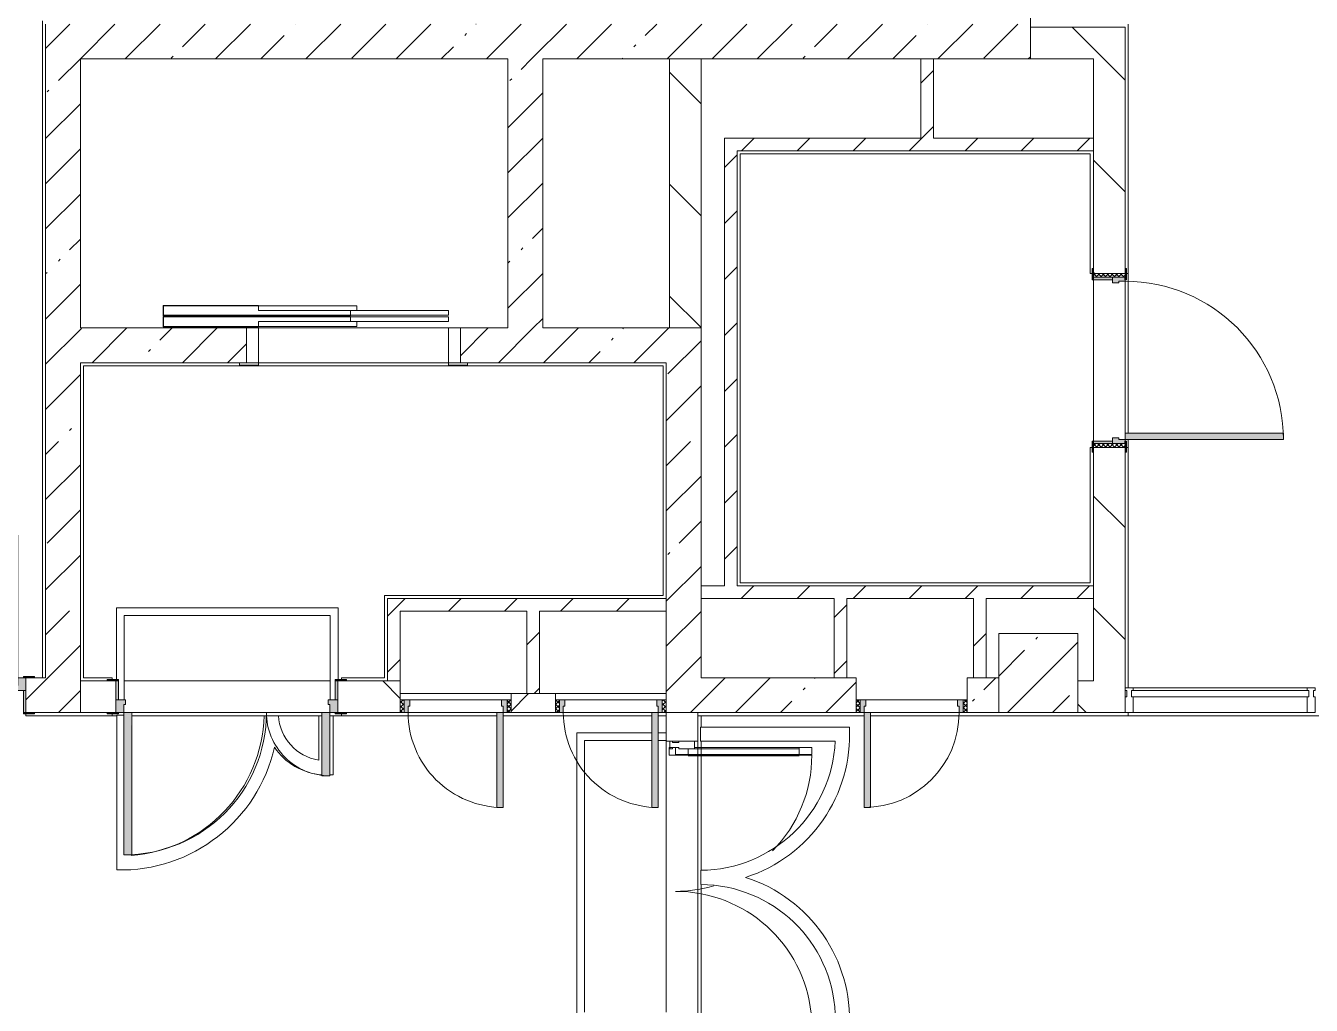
# Model space of a CAD drawing. Header units: millimetres. Extents: x -4196 to 190310, y -8553 to 29000.
# Drawn here: x 153801 to 161920, y 11550 to 17740 of the extents above; entities that cross this region are included whole.
import ezdxf

# ---------------------------------------------------------------- set-up
doc = ezdxf.new("R2010")
doc.units = ezdxf.units.MM
for name, color, linetype, lineweight, true_color in [('A-DETL-GENF-9', 7, 'Continuous', 5, 0xaaaaaa), ('A-DOOR-1', 7, 'Continuous', 5, 0xaaaaaa), ('A-DOOR-2', 7, 'Continuous', 5, 0xe2e2e2), ('A-DOOR-FRAM-1', 7, 'Continuous', 5, 0xe2e2e2), ('A-DOOR-FRAM-2', 7, 'Continuous', 5, 0xaaaaaa), ('A-FLOR-1', 7, 'Continuous', 5, 0xaaaaaa)]:
    doc.layers.add(name, color=color, linetype=linetype, lineweight=lineweight, true_color=true_color)
for name, color, linetype, lineweight in [('A-GLAZ-CURT-2', 7, 'Continuous', 5), ('A-GLAZ-CWMG-2', 7, 'Continuous', 5), ('A-WALL', 7, 'Continuous', 9), ('I-WALL-3', 7, 'Continuous', 5), ('S-COLS-2', 7, 'Continuous', 5)]:
    doc.layers.add(name, color=color, linetype=linetype, lineweight=lineweight)
pattern_1 = [(135, (59346.5, 0), (-353.5534, -353.5534), [])]
pattern_2 = [(45, (59346.5, 0), (-285.1231, 285.1231), []), (45, (59631.6, 0), (-285.1231, 285.1231), [504.031, -100.806, 16.764, -84.042])]
pattern_3 = [(45, (59346.5, 0), (-176.7767, 176.7767), [])]
pattern_4 = [(135, (1951.41, 124.685), (-14.14214, -14.14214), []), (225, (1951.41, 124.685), (14.14214, -14.14214), [])]
pattern_5 = [(45, (-171.384, 124.685), (-14.1421, 14.1421), []), (135, (-171.384, 124.685), (-14.1421, -14.1421), [])]

# ---------------------------------------------------------------- blocks, each defined once
blk = doc.blocks.new('110_Дверь_СКБ_2Ст - Д-1_л_Лестничная клетка EIS60 2-32142534-1_6_1_птичка')
at = {"layer": 'A-DOOR-2'}
for points in [[(662.5, 1010), (612.5, 1010), (612.5, 110), (662.5, 110), (662.5, 786.4)], [(-587.5, 510), (-637.5, 510), (-637.5, 110), (-587.5, 110), (-587.5, 499.2)], [(712.5, 30), (697.5, 30), (699.6, -110), (712.5, -110)]]:
    blk.add_hatch(color=256, dxfattribs=at).paths.add_polyline_path(points)
h = blk.add_hatch(color=256, dxfattribs=at)
h.paths.add_polyline_path([(662.5, 110), (662.5, 60), (652.5, 60), (652.5, 30), (712.5, 32.6), (712.5, 110)])
h.paths.add_polyline_path([(-637.5, 110), (-687.5, 110), (-687.2, 30), (-627.5, 35.6), (-627.5, 60), (-637.5, 60), (-637.5, 104.8)])
at = {"layer": 'A-DOOR-FRAM-1'}
for points in [[(-672.5, 118), (-742.5, 118), (-742.5, 110), (-672.5, 110)], [(729.9, 118), (697.5, 118), (697.5, 110), (767.5, 110), (767.5, 118)], [(-672.5, 30), (-687.5, 30), (-687.4, -110), (-672.5, -110), (-672.5, -21.5)], [(-687.4, -110), (-742.5, -110.2), (-742.5, -118), (-672.5, -118), (-674.5, -110)], [(767.5, -110), (697.5, -110), (698.9, -118), (767.5, -118)]]:
    blk.add_hatch(color=256, dxfattribs=at).paths.add_polyline_path(points)
at = {"layer": 'A-DOOR-1'}
for p, q in [((662.5, 1010), (612.5, 1010)), ((612.5, 1010), (612.5, 110)), ((662.5, 110), (662.5, 1010)), ((-637.5, 510), (-637.5, 110)), ((-587.5, 510), (-637.5, 510)), ((-587.5, 110), (-587.5, 510)), ((-637.5, 110), (-587.5, 110)), ((612.5, 110), (662.5, 110))]:
    blk.add_line(p, q, dxfattribs=at)
for centre, radius, start, end in [((662.5, 110), 900, 90, 180), ((-637.5, 110), 400, 360, 90)]:
    blk.add_arc(centre, radius, start, end, dxfattribs=at)
at = {"layer": 'A-DOOR-FRAM-2'}
for p, q in [((-672.5, 118), (-742.5, 118)), ((-742.5, 118), (-742.5, 110)), ((-742.5, 110), (-672.5, 110)), ((-637.5, 110), (-687.5, 110)), ((-687.5, 110), (-687.5, 30)), ((-672.5, 110), (-672.5, 118)), ((-637.5, 60), (-637.5, 110)), ((662.5, 110), (662.5, 60)), ((712.5, 110), (662.5, 110)), ((767.5, 118), (697.5, 118)), ((697.5, 118), (697.5, 110)), ((697.5, 110), (767.5, 110)), ((712.5, 30), (712.5, 110)), ((767.5, 110), (767.5, 118)), ((-687.5, 30), (-627.5, 30)), ((-672.5, 30), (-687.5, 30)), ((-687.5, 30), (-687.5, -110)), ((-672.5, -110), (-672.5, 30)), ((-627.5, 60), (-637.5, 60)), ((-627.5, 30), (-627.5, 60)), ((662.5, 60), (652.5, 60)), ((652.5, 60), (652.5, 30)), ((652.5, 30), (712.5, 30)), ((712.5, 30), (697.5, 30)), ((697.5, 30), (697.5, -110)), ((712.5, -110), (712.5, 30)), ((-672.5, -110), (-742.5, -110)), ((-742.5, -110), (-742.5, -118)), ((-742.5, -118), (-672.5, -118)), ((-687.5, -110), (-672.5, -110)), ((-672.5, -118), (-672.5, -110)), ((697.5, -110), (712.5, -110)), ((767.5, -110), (697.5, -110)), ((697.5, -110), (697.5, -118)), ((697.5, -118), (767.5, -118)), ((767.5, -118), (767.5, -110))]:
    blk.add_line(p, q, dxfattribs=at)
blk = doc.blocks.new('110_Дверь_СКБ_2Ст - Д-3а 1450x2100h_Лестничная клетка из коридора-32213611-1_6_1_птичка')
at = {"layer": 'A-DOOR-2'}
for points in [[(617.4, 1000), (612.5, 1000), (617.1, 100), (662.5, 100), (662.5, 1000)], [(-587.5, 500), (-637.5, 500), (-637.5, 100), (-587.5, 100), (-587.5, 492.8)], [(710, 20), (697.5, 20), (697.5, -100), (712.5, -100), (712.5, 20)]]:
    blk.add_hatch(color=256, dxfattribs=at).paths.add_polyline_path(points)
h = blk.add_hatch(color=256, dxfattribs=at)
h.paths.add_polyline_path([(707.1, 100), (662.5, 100), (660, 50), (652.5, 50), (652.5, 20), (712.5, 20), (710.2, 100)])
h.paths.add_polyline_path([(-637.5, 100), (-687.5, 100), (-687.5, 20), (-627.5, 20), (-627.5, 50), (-637.5, 50)])
at = {"layer": 'A-DOOR-FRAM-1'}
for points in [[(-687.5, 108), (-742.5, 108), (-742.5, 100), (-672.5, 100), (-672.5, 108)], [(704.1, 108), (697.5, 108), (702.6, 100), (767.5, 100), (767.5, 108), (707.1, 108)], [(-687.5, 20), (-687.5, -100), (-672.5, -100), (-672.5, 20)], [(-677.4, -100), (-742.5, -100), (-742.5, -108), (-672.5, -108), (-672.5, -100)], [(712.5, -100), (697.5, -100), (697.5, -108), (767.5, -108), (767.5, -100), (737.5, -100)]]:
    blk.add_hatch(color=256, dxfattribs=at).paths.add_polyline_path(points)
at = {"layer": 'A-DOOR-1'}
for p, q in [((662.5, 1000), (612.5, 1000)), ((612.5, 1000), (612.5, 100)), ((662.5, 100), (662.5, 1000)), ((-637.5, 500), (-637.5, 100)), ((-587.5, 500), (-637.5, 500)), ((-587.5, 100), (-587.5, 500)), ((-637.5, 100), (-587.5, 100)), ((612.5, 100), (662.5, 100))]:
    blk.add_line(p, q, dxfattribs=at)
for centre, radius, start, end in [((662.5, 100), 900, 90, 180), ((-637.5, 100), 400, 360, 90)]:
    blk.add_arc(centre, radius, start, end, dxfattribs=at)
at = {"layer": 'A-DOOR-FRAM-2'}
for p, q in [((-672.5, 108), (-742.5, 108)), ((-742.5, 108), (-742.5, 100)), ((-742.5, 100), (-672.5, 100)), ((-637.5, 100), (-687.5, 100)), ((-687.5, 100), (-687.5, 20)), ((-672.5, 100), (-672.5, 108)), ((-637.5, 50), (-637.5, 100)), ((662.5, 100), (662.5, 50)), ((712.5, 100), (662.5, 100)), ((767.5, 108), (697.5, 108)), ((697.5, 108), (697.5, 100)), ((697.5, 100), (767.5, 100)), ((712.5, 20), (712.5, 100)), ((767.5, 100), (767.5, 108)), ((-687.5, 20), (-627.5, 20)), ((-672.5, 20), (-687.5, 20)), ((-687.5, 20), (-687.5, -100)), ((-672.5, -100), (-672.5, 20)), ((-627.5, 50), (-637.5, 50)), ((-627.5, 20), (-627.5, 50)), ((662.5, 50), (652.5, 50)), ((652.5, 50), (652.5, 20)), ((652.5, 20), (712.5, 20)), ((712.5, 20), (697.5, 20)), ((697.5, 20), (697.5, -100)), ((712.5, -100), (712.5, 20)), ((-672.5, -100), (-742.5, -100)), ((-742.5, -100), (-742.5, -108)), ((-742.5, -108), (-672.5, -108)), ((-687.5, -100), (-672.5, -100)), ((-672.5, -108), (-672.5, -100)), ((697.5, -100), (712.5, -100)), ((767.5, -100), (697.5, -100)), ((697.5, -100), (697.5, -108)), ((697.5, -108), (767.5, -108)), ((767.5, -108), (767.5, -100))]:
    blk.add_line(p, q, dxfattribs=at)
blk = doc.blocks.new('110_Дверь_СКБ_1Ст_Внутренняя1 - Д-4 1100x2100h_су мгн-31800557-1_6_1_птичка')
at = {"layer": 'A-DOOR-1'}
h = blk.add_hatch(dxfattribs=at)
h.set_pattern_fill('FP_149', color=256, style=0, pattern_type=2)
h.set_pattern_definition([(135, (1751.41, 164.685), (-14.14214, -14.14214), []), (225, (1751.41, 164.685), (14.14214, -14.14214), [])])
h.paths.add_polyline_path([(562.5, 100), (537.5, 100), (537.5, -100), (562.5, -100)])
at = {"layer": 'A-DOOR-2'}
h = blk.add_hatch(color=256, dxfattribs=at)
h.paths.add_polyline_path([(537.5, 20), (537.5, 100), (512.5, 100), (512.5, 60), (502.5, 60), (502.5, 20), (522.5, 20)])
h.paths.add_polyline_path([(-477.5, 44), (-477.5, 60), (-487.5, 60), (-487.5, 100), (-512.5, 100), (-512.5, 20), (-477.5, 20)])
at = {"layer": 'A-DOOR-FRAM-1'}
for points in [[(512.5, 120), (512.5, 1100), (472.5, 1100), (472.5, 100), (512.5, 100), (512.5, 111.4)], [(-497.5, 100), (-497.5, 108), (-567.5, 108), (-567.5, 100), (-512.5, 100)], [(592.5, 108), (522.5, 108), (522.5, 100), (592.5, 100)], [(-497.5, 20), (-512.5, 20), (-512.5, -100), (-497.5, -100)], [(537.5, 20), (522.5, 20), (522.5, -100), (537.5, -100)], [(-497.5, -100), (-567.5, -100), (-567.5, -108), (-497.5, -108)], [(592.5, -108), (592.5, -100), (522.5, -100), (522.5, -108), (562.5, -108)]]:
    blk.add_hatch(color=256, dxfattribs=at).paths.add_polyline_path(points)
at = {"layer": 'A-DOOR-FRAM-2'}
h = blk.add_hatch(dxfattribs=at)
h.set_pattern_fill('FP_150', color=256, style=0, pattern_type=2)
h.set_pattern_definition([(45, (-371.384, 164.685), (-14.1421, 14.1421), []), (135, (-371.384, 164.685), (-14.1421, -14.1421), [])])
h.paths.add_polyline_path([(-512.5, -100), (-512.5, 100), (-537.5, 100), (-537.5, -100)])
at = {"layer": 'A-DOOR-1'}
for p, q in [((512.5, 1100), (472.5, 1100)), ((472.5, 1100), (472.5, 100)), ((512.5, 100), (512.5, 1100)), ((472.5, 100), (512.5, 100))]:
    blk.add_line(p, q, dxfattribs=at)
blk.add_arc((512.5, 100), 1000, 90, 180, dxfattribs=at)
at = {"layer": 'A-DOOR-FRAM-2'}
for p, q in [((-497.5, 108), (-567.5, 108)), ((-567.5, 108), (-567.5, 100)), ((-567.5, 100), (-497.5, 100)), ((-512.5, 100), (-537.5, 100)), ((-537.5, 100), (-537.5, -100)), ((-487.5, 100), (-512.5, 100)), ((-512.5, 100), (-512.5, 20)), ((-512.5, -100), (-512.5, 100)), ((-497.5, 100), (-512.5, 100)), ((-512.5, 100), (-512.5, 99)), ((-512.5, 99), (-497.5, 99)), ((-497.5, 100), (-497.5, 108)), ((-497.5, 99), (-497.5, 100)), ((-487.5, 60), (-487.5, 100)), ((512.5, 100), (512.5, 60)), ((537.5, 100), (512.5, 100)), ((592.5, 108), (522.5, 108)), ((522.5, 108), (522.5, 100)), ((537.5, 100), (522.5, 100)), ((522.5, 100), (522.5, 99)), ((522.5, 100), (592.5, 100)), ((522.5, 99), (537.5, 99)), ((537.5, 20), (537.5, 100)), ((562.5, 100), (537.5, 100)), ((537.5, 100), (537.5, -100)), ((537.5, 99), (537.5, 100)), ((562.5, -100), (562.5, 100)), ((592.5, 100), (592.5, 108)), ((-512.5, 20), (-477.5, 20)), ((-497.5, 20), (-512.5, 20)), ((-512.5, 20), (-512.5, -100)), ((-497.5, -100), (-497.5, 20)), ((-477.5, 60), (-487.5, 60)), ((-477.5, 20), (-477.5, 60)), ((512.5, 60), (502.5, 60)), ((502.5, 60), (502.5, 20)), ((502.5, 20), (537.5, 20)), ((537.5, 20), (522.5, 20)), ((522.5, 20), (522.5, -100)), ((537.5, -100), (537.5, 20)), ((-497.5, -100), (-567.5, -100)), ((-567.5, -100), (-567.5, -108)), ((-567.5, -108), (-497.5, -108)), ((-537.5, -100), (-512.5, -100)), ((-512.5, -100), (-497.5, -100)), ((-497.5, -108), (-497.5, -100)), ((522.5, -100), (537.5, -100)), ((592.5, -100), (522.5, -100)), ((522.5, -100), (522.5, -108)), ((522.5, -108), (592.5, -108)), ((537.5, -100), (562.5, -100)), ((592.5, -108), (592.5, -100))]:
    blk.add_line(p, q, dxfattribs=at)
blk = doc.blocks.new('110_Дверь_СКБ_1Ст - д-18 700x2100h_Технический шкаф ЭОМ и СС-23279316-1_6_1_птичка')
at = {"layer": 'A-DOOR-1'}
h = blk.add_hatch(dxfattribs=at)
h.set_pattern_fill('FP_177', color=256, style=0, pattern_type=2)
h.set_pattern_definition([(135, (1951.41, 174.685), (-14.14214, -14.14214), []), (225, (1951.41, 174.685), (14.14214, -14.14214), [])])
h.paths.add_polyline_path([(337.5, 110), (337.5, 30), (362.5, 30), (362.5, 110)])
at = {"layer": 'A-DOOR-2'}
h = blk.add_hatch(color=256, dxfattribs=at)
h.paths.add_polyline_path([(-312.5, 110), (-312.5, 30), (-277.5, 30), (-277.5, 70), (-287.5, 70), (-287.5, 110), (-297.5, 110)])
h.paths.add_polyline_path([(322.5, 110), (312.5, 110), (312.5, 70), (302.5, 70), (302.5, 30), (337.5, 30), (337.5, 110)])
at = {"layer": 'A-DOOR-FRAM-1'}
blk.add_hatch(color=256, dxfattribs=at).paths.add_polyline_path([(272.5, 710), (272.5, 110), (312.5, 110), (312.5, 710)])
at = {"layer": 'A-DOOR-FRAM-2'}
h = blk.add_hatch(dxfattribs=at)
h.set_pattern_fill('FP_178', color=256, style=0, pattern_type=2)
h.set_pattern_definition([(45, (-171.384, 174.685), (-14.1421, 14.1421), []), (135, (-171.384, 174.685), (-14.1421, -14.1421), [])])
h.paths.add_polyline_path([(-337.5, 110), (-337.5, 30), (-312.5, 30), (-312.5, 110)])
at = {"layer": 'A-DOOR-1'}
for p, q in [((312.5, 710), (272.5, 710)), ((272.5, 710), (272.5, 110)), ((312.5, 110), (312.5, 710)), ((272.5, 110), (312.5, 110))]:
    blk.add_line(p, q, dxfattribs=at)
blk.add_arc((312.5, 110), 600, 90, 180, dxfattribs=at)
at = {"layer": 'A-DOOR-FRAM-2'}
for p, q in [((-312.5, 110), (-337.5, 110)), ((-337.5, 110), (-337.5, 30)), ((-287.5, 110), (-312.5, 110)), ((-312.5, 110), (-312.5, 30)), ((-312.5, 30), (-312.5, 110)), ((-287.5, 70), (-287.5, 110)), ((-287.5, 110), (272.5, 110)), ((312.5, 110), (312.5, 70)), ((337.5, 110), (312.5, 110)), ((337.5, 30), (337.5, 110)), ((362.5, 110), (337.5, 110)), ((337.5, 110), (337.5, 30)), ((362.5, 30), (362.5, 110)), ((-337.5, 30), (-312.5, 30)), ((-312.5, 30), (-277.5, 30)), ((-277.5, 70), (-287.5, 70)), ((-277.5, 30), (-277.5, 70)), ((302.5, 30), (-277.5, 30)), ((312.5, 70), (302.5, 70)), ((302.5, 70), (302.5, 30)), ((302.5, 30), (337.5, 30)), ((337.5, 30), (362.5, 30))]:
    blk.add_line(p, q, dxfattribs=at)
blk = doc.blocks.new('110_Дверь_СКБ_1Ст - д-18п 700x2100h_Технический шкаф ЭОМ и СС 2-32193184-1_6_1_птичка')
at = {"layer": 'A-DOOR-1'}
h = blk.add_hatch(dxfattribs=at)
h.set_pattern_fill('FP_179', color=256, style=0, pattern_type=2)
h.set_pattern_definition(pattern_4)
h.paths.add_polyline_path([(337.5, 60), (337.5, -20), (362.5, -20), (362.5, 60)])
at = {"layer": 'A-DOOR-2'}
h = blk.add_hatch(color=256, dxfattribs=at)
h.paths.add_polyline_path([(312.5, 60), (312.5, 20), (302.5, 20), (302.5, -20), (337.5, -20), (337.5, 60), (322.5, 60)])
h.paths.add_polyline_path([(-287.5, 60), (-312.5, 60), (-312.5, -20), (-277.5, -20), (-277.5, 20), (-287.5, 20)])
at = {"layer": 'A-DOOR-FRAM-1'}
blk.add_hatch(color=256, dxfattribs=at).paths.add_polyline_path([(-247.5, 660), (-287.5, 660), (-287.5, 60), (-247.5, 60), (-247.5, 558.7)])
at = {"layer": 'A-DOOR-FRAM-2'}
h = blk.add_hatch(dxfattribs=at)
h.set_pattern_fill('FP_180', color=256, style=0, pattern_type=2)
h.set_pattern_definition(pattern_5)
h.paths.add_polyline_path([(-337.5, 60), (-337.5, -20), (-312.5, -20), (-312.5, 60)])
at = {"layer": 'A-DOOR-1'}
for p, q in [((-287.5, 660), (-287.5, 60)), ((-247.5, 660), (-287.5, 660)), ((-247.5, 60), (-247.5, 660)), ((-287.5, 60), (-247.5, 60))]:
    blk.add_line(p, q, dxfattribs=at)
blk.add_arc((-287.5, 60), 600, 360, 90, dxfattribs=at)
at = {"layer": 'A-DOOR-FRAM-2'}
for p, q in [((-312.5, 60), (-337.5, 60)), ((-337.5, 60), (-337.5, -20)), ((-287.5, 60), (-312.5, 60)), ((-312.5, 60), (-312.5, -20)), ((-312.5, -20), (-312.5, 60)), ((-287.5, 20), (-287.5, 60)), ((-277.5, 20), (-287.5, 20)), ((-277.5, -20), (-277.5, 20)), ((-247.5, 60), (312.5, 60)), ((312.5, 20), (302.5, 20)), ((302.5, 20), (302.5, -20)), ((312.5, 60), (312.5, 20)), ((337.5, 60), (312.5, 60)), ((337.5, -20), (337.5, 60)), ((362.5, 60), (337.5, 60)), ((337.5, 60), (337.5, -20)), ((362.5, -20), (362.5, 60)), ((-337.5, -20), (-312.5, -20)), ((-312.5, -20), (-277.5, -20)), ((302.5, -20), (-277.5, -20)), ((302.5, -20), (337.5, -20)), ((337.5, -20), (362.5, -20))]:
    blk.add_line(p, q, dxfattribs=at)
blk = doc.blocks.new('110_Дверь_СКБ_1Ст - д-18п 700x2100h_Технический шкаф ЭОМ и СС 2-V138-1_6_1_птичка')
at = {"layer": 'A-DOOR-1'}
h = blk.add_hatch(dxfattribs=at)
h.set_pattern_fill('FP_179', color=256, style=0, pattern_type=2)
h.set_pattern_definition(pattern_4)
h.paths.add_polyline_path([(337.5, 60), (337.5, -20), (362.5, -20), (362.5, 60)])
at = {"layer": 'A-DOOR-2'}
h = blk.add_hatch(color=256, dxfattribs=at)
h.paths.add_polyline_path([(-287.5, 60), (-312.5, 60), (-312.5, -20), (-277.5, -20), (-277.5, 20), (-287.5, 20)])
h.paths.add_polyline_path([(312.5, 60), (312.5, 20), (302.5, 20), (302.5, -20), (337.5, -20), (337.5, 60), (322.5, 60)])
at = {"layer": 'A-DOOR-FRAM-1'}
blk.add_hatch(color=256, dxfattribs=at).paths.add_polyline_path([(-287.5, 660), (-287.5, 60), (-247.5, 60), (-247.5, 660)])
at = {"layer": 'A-DOOR-FRAM-2'}
h = blk.add_hatch(dxfattribs=at)
h.set_pattern_fill('FP_180', color=256, style=0, pattern_type=2)
h.set_pattern_definition(pattern_5)
h.paths.add_polyline_path([(-337.5, 60), (-337.5, -20), (-312.5, -20), (-312.5, 60)])
at = {"layer": 'A-DOOR-1'}
for p, q in [((-287.5, 660), (-287.5, 60)), ((-247.5, 660), (-287.5, 660)), ((-247.5, 60), (-247.5, 660)), ((-287.5, 60), (-247.5, 60))]:
    blk.add_line(p, q, dxfattribs=at)
blk.add_arc((-287.5, 60), 600, 360, 90, dxfattribs=at)
at = {"layer": 'A-DOOR-FRAM-2'}
for p, q in [((-312.5, 60), (-337.5, 60)), ((-337.5, 60), (-337.5, -20)), ((-287.5, 60), (-312.5, 60)), ((-312.5, 60), (-312.5, -20)), ((-312.5, -20), (-312.5, 60)), ((-287.5, 20), (-287.5, 60)), ((-277.5, 20), (-287.5, 20)), ((-277.5, -20), (-277.5, 20)), ((-247.5, 60), (312.5, 60)), ((312.5, 20), (302.5, 20)), ((302.5, 20), (302.5, -20)), ((312.5, 60), (312.5, 20)), ((337.5, 60), (312.5, 60)), ((337.5, -20), (337.5, 60)), ((362.5, 60), (337.5, 60)), ((337.5, 60), (337.5, -20)), ((362.5, -20), (362.5, 60)), ((-337.5, -20), (-312.5, -20)), ((-312.5, -20), (-277.5, -20)), ((302.5, -20), (-277.5, -20)), ((302.5, -20), (337.5, -20)), ((337.5, -20), (362.5, -20))]:
    blk.add_line(p, q, dxfattribs=at)
blk = doc.blocks.new('Прямоугольный импост - Импост структурный с накладкой - 160мм Темный-V114-1_6_1_птичка')
at = {"layer": 'A-GLAZ-CWMG-2'}
for p, q in [((-50, 0), (-50, 17)), ((-50, 17), (0, 17)), ((-40, 0), (-50, 0)), ((-40, -40), (-40, 0)), ((0, 0), (-10, 0)), ((-10, 0), (-10, -40)), ((0, 17), (0, 0)), ((-50, -140), (-50, -40)), ((-50, -40), (-40, -40)), ((-10, -40), (0, -40)), ((0, -40), (0, -140)), ((0, -140), (-50, -140))]:
    blk.add_line(p, q, dxfattribs=at)
blk = doc.blocks.new('Системная панель - Стекло - 40мм-32352614-1_6_1_птичка')
at = {"layer": 'A-GLAZ-CURT-2'}
for p, q in [((560.5, 40), (-560.5, 40)), ((-560.5, 40), (-560.5, 0)), ((560.5, 0), (560.5, 40)), ((-560.5, 0), (560.5, 0))]:
    blk.add_line(p, q, dxfattribs=at)
blk = doc.blocks.new('Прямоугольный импост - Импост структурный с накладкой - 160мм Темный-32352612-1_6_1_птичка')
at = {"layer": 'A-GLAZ-CWMG-2'}
for p, q in [((101448, 13557), (102549, 13557)), ((101448, 13400), (102549, 13400))]:
    blk.add_line(p, q, dxfattribs=at)
blk = doc.blocks.new('Прямоугольный импост - Импост структурный с накладкой - 160мм Темный-V116-1_6_1_птичка')
at = {"layer": 'A-GLAZ-CWMG-2'}
for p, q in [((-25, 0), (-25, 17)), ((-25, 17), (25, 17)), ((-15, 0), (-25, 0)), ((-15, -40), (-15, 0)), ((25, 0), (15, 0)), ((15, 0), (15, -40)), ((25, 17), (25, 0)), ((-25, -140), (-25, -40)), ((-25, -40), (-15, -40)), ((15, -40), (25, -40)), ((25, -40), (25, -140)), ((25, -140), (-25, -140))]:
    blk.add_line(p, q, dxfattribs=at)
blk = doc.blocks.new('BSC_Колонна _Прямоугольная - 500х500-17857564-1_6_1_птичка')
at = {"layer": 'S-COLS-2'}
h = blk.add_hatch(dxfattribs=at)
h.set_pattern_fill('FP_205', color=256, style=0, pattern_type=2)
h.set_pattern_definition([(45, (-100850, -13650), (-285.1231, 285.1231), []), (45, (-100564.88, -13650), (-285.1231, 285.1231), [504.031, -100.806, 16.764, -84.042])])
h.paths.add_polyline_path([(250, -250), (250, 250), (-250, 250), (-250, -250)])
for p, q in [((250, 250), (-250, 250)), ((-250, 250), (-250, -250)), ((250, -250), (250, 250)), ((-250, -250), (250, -250))]:
    blk.add_line(p, q, dxfattribs=at)
blk = doc.blocks.new('DOR_Дверь лифта - 1350х2050h-19118285-1_6_1_птичка')
at = {"layer": 'A-DOOR-1'}
for p, q in [((-600, 125), (-720, 125)), ((-720, 125), (-720, 110)), ((-720, 110), (-600, 110)), ((-675, 110), (-675, -110)), ((-600, 110), (-675, 110)), ((-600, 110), (-600, 125)), ((600, 110), (-600, 110)), ((-600, 110), (-600, -110)), ((720, 125), (600, 125)), ((600, 125), (600, 110)), ((600, -110), (600, 110)), ((675, 110), (600, 110)), ((600, 110), (720, 110)), ((675, -110), (675, 110)), ((720, 110), (720, 125)), ((-675, -110), (-600, -110)), ((-600, -110), (600, -110)), ((-600, -150), (-600, -180)), ((20, -150), (-600, -150)), ((-20, -120), (-20, -150)), ((600, -120), (-20, -120)), ((-20, -150), (600, -150)), ((20, -180), (20, -150)), ((600, -110), (675, -110)), ((600, -150), (600, -120)), ((-600, -180), (20, -180)), ((-600, -190), (-600, -220)), ((20, -190), (-600, -190)), ((-600, -220), (20, -220)), ((-20, -220), (-20, -250)), ((600, -220), (-20, -220)), ((20, -220), (20, -190)), ((600, -250), (600, -220)), ((-20, -250), (600, -250))]:
    blk.add_line(p, q, dxfattribs=at)
at = {"layer": 'A-DOOR-FRAM-2'}
for p, q in [((600, -117), (600, -120)), ((1203, -117), (600, -117)), ((600, -120), (1200, -120)), ((1200, -120), (1200, -180)), ((1203, -183), (1203, -117)), ((1200, -180), (20, -180)), ((20, -180), (20, -183)), ((20, -183), (1203, -183)), ((1203, -187), (20, -187)), ((20, -187), (20, -190)), ((20, -190), (1200, -190)), ((1200, -190), (1200, -250)), ((1203, -253), (1203, -187)), ((600, -250), (600, -253)), ((1200, -250), (600, -250)), ((600, -253), (1203, -253))]:
    blk.add_line(p, q, dxfattribs=at)
blk = doc.blocks.new('Дверь_Витражная_остекление_ - ВВ-7 остекление-32349468-1_6_1_птичка')
at = {"layer": 'A-DETL-GENF-9'}
for p, q in [((-815, -20), (-860, -20)), ((-860, -177.2), (-860, -20)), ((-815, -20), (-860, -20)), ((-860, -20), (-860, -177.2)), ((-815, -177.2), (-815, -20)), ((-815, -177.2), (-815, -20)), ((865, -880), (865, -20)), ((865, -20), (865, -880)), ((-860, -100), (-815, -100)), ((-850, -177.2), (-850, -100)), ((-806, -177.2), (-806, -100)), ((856, -800), (856, -100)), ((900, -100), (865, -100)), ((900, -800), (900, -140)), ((910, -880), (910, -140)), ((910, -880), (910, -140)), ((910, -800), (865, -800)), ((910, -880), (865, -880)), ((865, -880), (910, -880))]:
    blk.add_line(p, q, dxfattribs=at)
at = {"layer": 'A-DOOR-1'}
for p, q in [((-910, 20), (-860, 20)), ((-910, -20), (-910, 20)), ((-860, 20), (-860, -20)), ((860, 20), (910, 20)), ((860, -20), (860, 20)), ((910, 20), (910, -20)), ((-860, -20), (-910, -20)), ((-860, -177.2), (-860, -20)), ((860, -880), (860, -20)), ((910, -20), (860, -20))]:
    blk.add_line(p, q, dxfattribs=at)
for centre, start, end in [((-860, -20), 275.98464, 0), ((860, -20), 180, 196.28645), ((860, -20), 225.39227, 270)]:
    blk.add_arc(centre, 860, start, end, dxfattribs=at)
blk = doc.blocks.new('Прямоугольный импост - Импост структурный с накладкой - 160мм Темный-32348142-1_6_1_птичка')
at = {"layer": 'A-GLAZ-CWMG-2'}
for p, q in [((0, 17), (-50, 17)), ((-50, 17), (-50, 0)), ((-50, 0), (-40, 0)), ((-40, 0), (-40, -40)), ((-10, -40), (-10, 0)), ((-10, 0), (0, 0)), ((0, 0), (0, 17)), ((-40, -40), (-50, -40)), ((-50, -40), (-50, -140)), ((0, -40), (-10, -40)), ((0, -140), (0, -40)), ((-50, -140), (0, -140))]:
    blk.add_line(p, q, dxfattribs=at)

msp = doc.modelspace()

# ---------------------------------------------------------------- hatches: boundary and pattern name
at = {"layer": 'I-WALL-3'}
h = msp.add_hatch(dxfattribs=at)
h.set_pattern_fill('FP_97', color=256, style=0, pattern_type=2)
h.set_pattern_definition(pattern_2)
h.paths.add_polyline_path([(154029.2, 13620), (154146.5, 13620), (154146.5, 17750), (153926.5, 17750), (153926.5, 13620)])
h = msp.add_hatch(dxfattribs=at)
h.set_pattern_fill('FP_97', color=256, style=0, pattern_type=2)
h.set_pattern_definition(pattern_2)
h.paths.add_polyline_path([(160146.5, 17530), (160146.5, 17750), (154146.5, 17750), (154146.5, 17530), (159926.5, 17530)])
h = msp.add_hatch(dxfattribs=at)
h.set_pattern_fill('FP_115', color=256, style=0, pattern_type=2)
h.set_pattern_definition(pattern_1)
h.paths.add_polyline_path([(160544.5, 17530), (160744.5, 17530), (160744.5, 17730), (160146.5, 17730), (160146.5, 17530), (160535.5, 17530)])
h = msp.add_hatch(dxfattribs=at)
h.set_pattern_fill('FP_97', color=256, style=0, pattern_type=2)
h.set_pattern_definition(pattern_2)
h.paths.add_polyline_path([(156846.5, 15830), (157066.5, 15830), (157066.5, 17530), (156846.5, 17530), (156846.5, 16743)])
h = msp.add_hatch(dxfattribs=at)
h.set_pattern_fill('FP_115', color=256, style=0, pattern_type=2)
h.set_pattern_definition(pattern_1)
h.paths.add_polyline_path([(158066.5, 15830), (158066.5, 17530), (157866.5, 17530), (157866.5, 15830)])
h = msp.add_hatch(dxfattribs=at)
h.set_pattern_fill('FP_114', color=256, style=0, pattern_type=2)
h.set_pattern_definition(pattern_3)
h.paths.add_polyline_path([(159534.5, 17030), (159534.5, 17530), (159454.5, 17530), (159454.5, 17030)])
h = msp.add_hatch(dxfattribs=at)
h.set_pattern_fill('FP_115', color=256, style=0, pattern_type=2)
h.set_pattern_definition(pattern_1)
h.paths.add_polyline_path([(160544.5, 13600), (160744.5, 13600), (160744.5, 15075), (160544.5, 15075), (160544.5, 14000)])
h.paths.add_polyline_path([(160544.5, 16175), (160744.5, 16175), (160744.5, 17530), (160544.5, 17530), (160544.5, 16205)])
h = msp.add_hatch(dxfattribs=at)
h.set_pattern_fill('FP_114', color=256, style=0, pattern_type=2)
h.set_pattern_definition(pattern_3)
h.paths.add_polyline_path([(158214.5, 14200), (158294.5, 14200), (158294.5, 17030), (158214.5, 17030), (158214.5, 14220)])
h = msp.add_hatch(dxfattribs=at)
h.set_pattern_fill('FP_114', color=256, style=0, pattern_type=2)
h.set_pattern_definition(pattern_3)
h.paths.add_polyline_path([(160544.5, 16950), (160544.5, 17030), (158294.5, 17030), (158294.5, 16950), (160535.5, 16950)])
h = msp.add_hatch(dxfattribs=at)
h.set_pattern_fill('FP_97', color=256, style=0, pattern_type=2)
h.set_pattern_definition(pattern_2)
h.paths.add_polyline_path([(156846.5, 15610), (157846.5, 15610), (157846.5, 15830), (156546.5, 15830), (156546.5, 15610), (156817.6, 15610)])
h.paths.add_polyline_path([(154767, 15610), (155196.5, 15610), (155196.5, 15830), (154146.5, 15830), (154146.5, 15610), (154726.4, 15610)])
h = msp.add_hatch(dxfattribs=at)
h.set_pattern_fill('FP_97', color=256, style=0, pattern_type=2)
h.set_pattern_definition(pattern_2)
h.paths.add_polyline_path([(158066.5, 13620), (158066.5, 15830), (157846.5, 15830), (157846.5, 13620)])
h = msp.add_hatch(dxfattribs=at)
h.set_pattern_fill('FP_114', color=256, style=0, pattern_type=2)
h.set_pattern_definition(pattern_3)
h.paths.add_polyline_path([(159866.5, 14120), (160544.5, 14120), (160544.5, 14200), (158066.5, 14200), (158066.5, 14120), (159786.5, 14120)])
h = msp.add_hatch(dxfattribs=at)
h.set_pattern_fill('FP_114', color=256, style=0, pattern_type=2)
h.set_pattern_definition(pattern_3)
h.paths.add_polyline_path([(156166.5, 13600), (156166.5, 14120), (156086.5, 14120), (156086.5, 13600)])
h = msp.add_hatch(dxfattribs=at)
h.set_pattern_fill('FP_114', color=256, style=0, pattern_type=2)
h.set_pattern_definition(pattern_3)
h.paths.add_polyline_path([(157066.5, 14040), (157846.5, 14040), (157846.5, 14120), (156166.5, 14120), (156166.5, 14040), (157046.5, 14040)])
h = msp.add_hatch(dxfattribs=at)
h.set_pattern_fill('FP_114', color=256, style=0, pattern_type=2)
h.set_pattern_definition(pattern_3)
h.paths.add_polyline_path([(158986.5, 13620), (158986.5, 14120), (158906.5, 14120), (158906.5, 13620)])
h = msp.add_hatch(dxfattribs=at)
h.set_pattern_fill('FP_114', color=256, style=0, pattern_type=2)
h.set_pattern_definition(pattern_3)
h.paths.add_polyline_path([(159866.5, 13620), (159866.5, 14120), (159786.5, 14120), (159786.5, 13620)])
h = msp.add_hatch(dxfattribs=at)
h.set_pattern_fill('FP_114', color=256, style=0, pattern_type=2)
h.set_pattern_definition(pattern_3)
h.paths.add_polyline_path([(157046.5, 13520), (157046.5, 14040), (156966.5, 14040), (156966.5, 13520)])
h = msp.add_hatch(dxfattribs=at)
h.set_pattern_fill('FP_97', color=256, style=0, pattern_type=2)
h.set_pattern_definition(pattern_2)
h.paths.add_polyline_path([(154029.2, 13400), (154146.5, 13400), (154146.5, 13620), (153801.5, 13620), (153801.5, 13400), (153926.5, 13400)])
h.paths.add_polyline_path([(152156.5, 13400), (152401.5, 13400), (152396.5, 13620), (152156.5, 13620)])
h = msp.add_hatch(dxfattribs=at)
h.set_pattern_fill('FP_115', color=256, style=0, pattern_type=2)
h.set_pattern_definition(pattern_1)
h.paths.add_polyline_path([(156066.5, 13400), (156166.5, 13400), (156166.5, 13600), (155771.5, 13600), (155771.5, 13400), (155888.1, 13400)])
h.paths.add_polyline_path([(154316.5, 13400), (154371.5, 13400), (154371.5, 13600), (154146.5, 13600), (154146.5, 13400), (154265.8, 13400)])
h = msp.add_hatch(dxfattribs=at)
h.set_pattern_fill('FP_97', color=256, style=0, pattern_type=2)
h.set_pattern_definition(pattern_2)
h.paths.add_polyline_path([(159786.5, 13400), (159946.5, 13400), (159946.5, 13620), (159746.5, 13620), (159746.5, 13400)])
h.paths.add_polyline_path([(158676.6, 13400), (159046.5, 13400), (159046.5, 13620), (157846.5, 13620), (157846.5, 13400), (158079.4, 13400)])
h = msp.add_hatch(dxfattribs=at)
h.set_pattern_fill('FP_115', color=256, style=0, pattern_type=2)
h.set_pattern_definition(pattern_1)
h.paths.add_polyline_path([(169896.5, 13400), (169896.5, 13600), (169175.5, 13600), (169176.5, 13400), (169830.3, 13400)])
h.paths.add_polyline_path([(164896.5, 13400), (164896.5, 13600), (164746.5, 13600), (164746.5, 13400), (164876.5, 13400)])
h.paths.add_polyline_path([(165396.5, 13400), (165956.5, 13400), (165956.5, 13600), (165396.5, 13600)])
h.paths.add_polyline_path([(160524.5, 13400), (160744.5, 13400), (160744.5, 13600), (160446.5, 13600), (160446.5, 13400)])
h = msp.add_hatch(dxfattribs=at)
h.set_pattern_fill('FP_167', color=256, style=0, pattern_type=2)
h.set_pattern_definition([(45, (59346.5, 0), (-427.6843, 427.6843), []), (45, (59631.6, 0), (-427.6843, 427.6843), [])])
h.paths.add_polyline_path([(157146.5, 13400), (157146.5, 13520), (156866.5, 13520), (156866.5, 13400), (157046.5, 13400)])
h = msp.add_hatch(dxfattribs=at)
h.set_pattern_fill('FP_115', color=256, style=0, pattern_type=2)
h.set_pattern_definition(pattern_1)
h.paths.add_polyline_path([(158046.5, 10600), (158046.5, 11320), (157846.5, 11320), (157846.5, 10600)])
h.paths.add_polyline_path([(158046.5, 13220), (158046.5, 13400), (157846.5, 13400), (157846.5, 13220), (157962.9, 13220)])

# ---------------------------------------------------------------- linework, layer by layer
at = {"layer": 'A-FLOR-1'}
for p, q in [((153906.5, 13620), (153906.5, 17770.5)), ((160764.5, 17750), (160764.5, 15165)), ((160524.5, 16930), (158314.5, 16930)), ((158314.5, 16930), (158314.5, 14220)), ((160524.5, 16175), (160524.5, 16930)), ((160535.5, 16175), (160524.5, 16175)), ((160764.5, 16175), (160752.5, 16175)), ((157826.5, 15590), (154166.5, 15590)), ((154166.5, 15590), (154166.5, 13620)), ((157826.5, 14140), (157826.5, 15590)), ((160764.5, 15125), (160764.5, 13557)), ((160524.5, 14220), (160524.5, 15075)), ((160524.5, 15075), (160535.5, 15075)), ((160752.5, 15075), (160764.5, 15075)), ((158314.5, 14220), (160524.5, 14220)), ((156066.5, 13620), (156066.5, 14140)), ((156066.5, 14140), (157826.5, 14140)), ((154374, 14062.1), (154374, 13608)), ((155774, 14062.1), (154374, 14062.1)), ((155774, 13608), (155774, 14062.1)), ((154424, 13480), (154424, 14012.1)), ((154424, 14012.1), (155724, 14012.1)), ((155724, 14012.1), (155724, 13480)), ((154166.5, 13620), (154346.5, 13620)), ((154346.5, 13620), (154346.5, 13608)), ((155796.5, 13620), (156066.5, 13620)), ((155796.5, 13608), (155796.5, 13620)), ((160764.5, 13400), (160764.5, 13380)), ((153801.5, 13380), (153801.5, 13392)), ((154377.2, 13380), (153801.5, 13380)), ((154346.5, 13392), (154346.5, 13380)), ((154421.5, 13383), (154376.9, 13383)), ((154376.9, 13383), (154376.9, 12405.3)), ((155671.5, 13380), (154471.5, 13380)), ((155397.2, 13379.5), (155306.3, 13379.5)), ((155651.5, 13380), (155651.5, 13099.1)), ((156776.5, 13380), (155721.5, 13380)), ((155743.3, 13007.2), (155743.3, 13380)), ((155796.5, 13380), (155796.5, 13392)), ((157756.5, 13380), (156817.6, 13380)), ((157846.5, 13380), (157796.5, 13380)), ((159096.5, 13380), (158046.5, 13380)), ((158066.5, 13308), (158066.5, 13380)), ((159136.5, 13380), (163018.1, 13380)), ((157281.2, 13272.2), (157281.2, 11457.1)), ((157756.5, 13272.2), (157281.2, 13272.2)), ((157846.5, 13272.2), (157796.5, 13272.2)), ((159003.3, 13308.4), (158063.2, 13308.4)), ((158063.2, 13308.4), (158063.2, 13218.4)), ((157331.2, 11507.1), (157331.2, 13222.2)), ((157331.2, 13222.2), (157756.5, 13222.2)), ((157796.5, 13222.2), (157846.5, 13222.2)), ((158063.2, 13218.4), (158913.7, 13218.4)), ((158066.5, 12403.5), (158066.5, 13218.4)), ((158064.2, 12403.4), (158064.2, 12313.3)), ((158066.5, 11498.4), (158066.5, 12313.2))]:
    msp.add_line(p, q, dxfattribs=at)
for centre, radius, start, end in [((154401.5, 13400), 905, 274.14371, 358.70203), ((155701.5, 13400), 305, 183.85394, 260.56466), ((158059.6, 13258.4), 945, 287.75279, 3.03294), ((154401.5, 13400), 995, 268.58294, 347.32946), ((155701.5, 13400), 395, 213.54048, 265.63343), ((158059.6, 13258.4), 855, 270.31209, 357.31852), ((155701.5, 13400), 395, 272.90796, 276.07108), ((158059.6, 11458.4), 945, 356.96706, 72.24721), ((158059.6, 11458.4), 855, 2.68148, 89.68791)]:
    msp.add_arc(centre, radius, start, end, dxfattribs=at)
at = {"layer": 'A-WALL'}
for p, q in [((158066.5, 17530), (157866.5, 17530)), ((159534.5, 17530), (159454.5, 17530)), ((160544.5, 16950), (160544.5, 17030)), ((158066.5, 14200), (158066.5, 14120)), ((160544.5, 14120), (160544.5, 14200)), ((157846.5, 14040), (157846.5, 14120)), ((156086.5, 13600), (156166.5, 13600)), ((158906.5, 13620), (158986.5, 13620)), ((159786.5, 13620), (159866.5, 13620)), ((156966.5, 13520), (157046.5, 13520))]:
    msp.add_line(p, q, dxfattribs=at)
at = {"layer": 'I-WALL-3'}
for p, q in [((160146.5, 20754), (160146.5, 17530)), ((153926.5, 17750), (153926.5, 13620)), ((160744.5, 17730), (160146.5, 17730)), ((160744.5, 16205), (160744.5, 17730)), ((154146.5, 15830), (154146.5, 17530)), ((154146.5, 17530), (156846.5, 17530)), ((156846.5, 17530), (156846.5, 15830)), ((157066.5, 17530), (157866.5, 17530)), ((157066.5, 15830), (157066.5, 17530)), ((157866.5, 17530), (157866.5, 15830)), ((158066.5, 17530), (159454.5, 17530)), ((158066.5, 14200), (158066.5, 17530)), ((159454.5, 17530), (159454.5, 17030)), ((159534.5, 17530), (160544.5, 17530)), ((159534.5, 17030), (159534.5, 17530)), ((160544.5, 17530), (160544.5, 17030)), ((159454.5, 17030), (158214.5, 17030)), ((158214.5, 17030), (158214.5, 14200)), ((160544.5, 17030), (159534.5, 17030)), ((158294.5, 16950), (160544.5, 16950)), ((158294.5, 14200), (158294.5, 16950)), ((160544.5, 16950), (160544.5, 16205)), ((160544.5, 15115), (160544.5, 16135)), ((160744.5, 16125), (160744.5, 15165)), ((155196.5, 15830), (154146.5, 15830)), ((155196.5, 15610), (155196.5, 15830)), ((156846.5, 15830), (156546.5, 15830)), ((156546.5, 15830), (156546.5, 15610)), ((157066.5, 15830), (158066.5, 15830)), ((154146.5, 15610), (155196.5, 15610)), ((154146.5, 15610), (154146.5, 13400)), ((156546.5, 15610), (157846.5, 15610)), ((157846.5, 15610), (157846.5, 14120)), ((160544.5, 15045), (160544.5, 14200)), ((160744.5, 13400), (160744.5, 15045)), ((158214.5, 14200), (158066.5, 14200)), ((160544.5, 14200), (158294.5, 14200)), ((156086.5, 14120), (156086.5, 13600)), ((157846.5, 14120), (156086.5, 14120)), ((158066.5, 13620), (158066.5, 14120)), ((158066.5, 14120), (158906.5, 14120)), ((158906.5, 14120), (158906.5, 13620)), ((158986.5, 14120), (159786.5, 14120)), ((158986.5, 13620), (158986.5, 14120)), ((159786.5, 14120), (159786.5, 13620)), ((159866.5, 14120), (160544.5, 14120)), ((159866.5, 13620), (159866.5, 14120)), ((160544.5, 14120), (160544.5, 13600)), ((156166.5, 13480), (156166.5, 14040)), ((156166.5, 14040), (156966.5, 14040)), ((156966.5, 14040), (156966.5, 13520)), ((157046.5, 14040), (157846.5, 14040)), ((157046.5, 13520), (157046.5, 14040)), ((157846.5, 14040), (157846.5, 13480)), ((153926.5, 13620), (153856.5, 13620)), ((154316.5, 13600), (154146.5, 13600)), ((154424, 13600), (155724, 13600)), ((156086.5, 13600), (155826.5, 13600)), ((158906.5, 13620), (158066.5, 13620)), ((159046.5, 13620), (158986.5, 13620)), ((159046.5, 13480), (159046.5, 13620)), ((159786.5, 13620), (159746.5, 13620)), ((159746.5, 13620), (159746.5, 13480)), ((159946.5, 13620), (159866.5, 13620)), ((160544.5, 13600), (160446.5, 13600)), ((156166.5, 13520), (156966.5, 13520)), ((156866.5, 13520), (156866.5, 13480)), ((157046.5, 13520), (157846.5, 13520)), ((157146.5, 13480), (157146.5, 13520)), ((153856.5, 13400), (154316.5, 13400)), ((155671.5, 13400), (154471.5, 13400)), ((155826.5, 13400), (156166.5, 13400)), ((156866.5, 13400), (157146.5, 13400)), ((158046.5, 13400), (157846.5, 13400)), ((157846.5, 11507.1), (157846.5, 13400)), ((157846.5, 13400), (159046.5, 13400)), ((158046.5, 13400), (158046.5, 11320)), ((159746.5, 13400), (159946.5, 13400)), ((160446.5, 13400), (160744.5, 13400)), ((157846.5, 13220), (158046.5, 13220))]:
    msp.add_line(p, q, dxfattribs=at)

# ---------------------------------------------------------------- block references
at = {"layer": 'A-DOOR-1'}
for name, p, rotation in [('110_Дверь_СКБ_1Ст_Внутренняя1 - Д-4 1100x2100h_су мгн-31800557-1_6_1_птичка', (160644.5, 15637.5), 270), ('DOR_Дверь лифта - 1350х2050h-19118285-1_6_1_птичка', (155871.5, 15720), 180), ('110_Дверь_СКБ_2Ст - Д-3а 1450x2100h_Лестничная клетка из коридора-32213611-1_6_1_птичка', (155084, 13500), 180), ('110_Дверь_СКБ_1Ст - д-18п 700x2100h_Технический шкаф ЭОМ и СС 2-V138-1_6_1_птичка', (156529, 13460), 180), ('110_Дверь_СКБ_1Ст - д-18п 700x2100h_Технический шкаф ЭОМ и СС 2-32193184-1_6_1_птичка', (157509, 13460), 180), ('110_Дверь_СКБ_1Ст - д-18 700x2100h_Технический шкаф ЭОМ и СС-23279316-1_6_1_птичка', (159409, 13510), 180), ('Дверь_Витражная_остекление_ - ВВ-7 остекление-32349468-1_6_1_птичка', (157886.1, 12270), 89.99999999999993)]:
    msp.add_blockref(name, p, dxfattribs=dict(at, rotation=rotation))
msp.add_blockref('110_Дверь_СКБ_2Ст - Д-1_л_Лестничная клетка EIS60 2-32142534-1_6_1_птичка', (153089, 13510), dxfattribs=at)
at = {"layer": 'A-GLAZ-CURT-2', "rotation": 180}
msp.add_blockref('Системная панель - Стекло - 40мм-32352614-1_6_1_птичка', (161345, 13540), dxfattribs=at)
at = {"layer": 'A-GLAZ-CWMG-2', "extrusion": (0, 0, -1)}
for name, p in [('Прямоугольный импост - Импост структурный с накладкой - 160мм Темный-V114-1_6_1_птичка', (-160744.5, 13540)), ('Прямоугольный импост - Импост структурный с накладкой - 160мм Темный-V116-1_6_1_птичка', (-161920.5, 13540))]:
    msp.add_blockref(name, p, dxfattribs=at)
at = {"layer": 'A-GLAZ-CWMG-2'}
msp.add_blockref('Прямоугольный импост - Импост структурный с накладкой - 160мм Темный-32352612-1_6_1_птичка', (59346.5, 0), dxfattribs=at)
at = {"layer": 'A-GLAZ-CWMG-2', "rotation": 89.99999999999993}
msp.add_blockref('Прямоугольный импост - Импост структурный с накладкой - 160мм Темный-32348142-1_6_1_птичка', (157886.1, 13220), dxfattribs=at)
at = {"layer": 'S-COLS-2'}
msp.add_blockref('BSC_Колонна _Прямоугольная - 500х500-17857564-1_6_1_птичка', (160196.5, 13650), dxfattribs=at)

doc.saveas('drawing.dxf')
